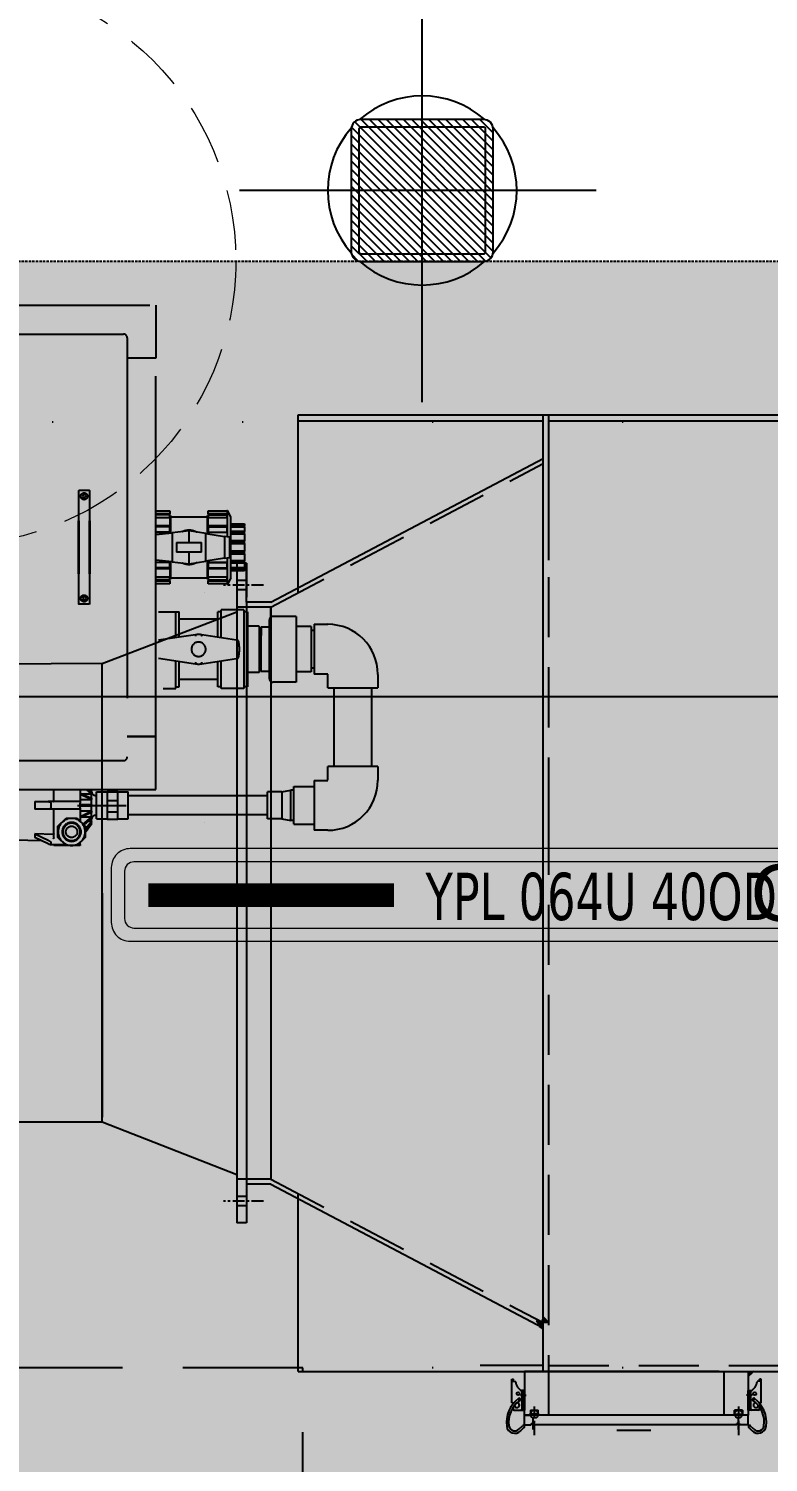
# Model space of a CAD drawing. Header units: centimetres. Extents: x 405564 to 502064, y 46284 to 60634.
# Drawn here: x 485740.8 to 485819, y 56022.6 to 56174.2 of the extents above; entities that cross this region are included whole.
import ezdxf
from ezdxf.enums import TextEntityAlignment as Align

# ---------------------------------------------------------------- set-up
doc = ezdxf.new("R2010")
doc.units = ezdxf.units.CM
for name, pattern in [('( Hidden )', [0.375, 0.25, -0.125]), ('ACAD_ISO07W100', [3, 0, -3]), ('CENTERX3', [23, 15, -3, 2, -3]), ('DASHED', [19.05, 12.7, -6.35]), ('DOT', [0.25, 0, -0.25]), ('HIDDEN', [9.525, 6.35, -3.175]), ('HIDDENX2', [19.05, 12.7, -6.35]), ('MITTE', [2, 1.25, -0.25, 0.25, -0.25]), ('VERDECKT', [9.525, 6.35, -3.175])]:
    doc.linetypes.add(name, pattern=pattern)
doc.layers.get('0').update_dxf_attribs({"color": 8, "lineweight": 9})
for name, color, linetype, lineweight in [('0-KRCN-AYDINLATMA-130426', 8, 'Continuous', 9), ('0-KRCN-MİMARİ-220526', 8, 'Continuous', 9), ('Visible (ISO)', 8, 'Continuous', 18)]:
    doc.layers.add(name, color=color, linetype=linetype, lineweight=lineweight)
for name, color, linetype in [('AS_DOS_SAFT', 8, 'Continuous'), ('AS_DOS_TERAS_UST', 8, 'ACAD_ISO07W100'), ('AS_NOT_MIMARI', 8, 'Continuous'), ('MITTELLINIE', 8, 'MITTE'), ('RAHMEN035', 8, 'Continuous'), ('UNSICHTBAR', 8, 'VERDECKT')]:
    doc.layers.add(name, color=color, linetype=linetype)
doc.styles.add('2', font='arial.ttf', dxfattribs={"width": 0.9, "height": 200})
doc.styles.add('SI', font='ISOCP.shx')
doc.styles.add('TAHOMA', font='tahoma.ttf')
pattern_1 = [(225, (585.420196, -3896.59508), (-0.02309193428, 0.02309193428), [])]

# ---------------------------------------------------------------- blocks, each defined once
blk = doc.blocks.new('YPL 064U 40OD00 8K89 149 MG 66')
at = {"layer": '0-KRCN-AYDINLATMA-130426'}
for points in [[(75.25, -2.9), (75.25, 2.9, 0.414214), (73.25, 4.9), (-73.25, 4.9, 0.414214), (-75.25, 2.9), (-75.25, -2.9, 0.414214), (-73.25, -4.9), (73.25, -4.9, 0.414214)], [(73.85, -2.5), (73.85, 2.5, 0.414214), (72.85, 3.5), (-72.85, 3.5, 0.414214), (-73.85, 2.5), (-73.85, -2.5, 0.414214), (-72.85, -3.5), (72.85, -3.5, 0.414214)]]:
    blk.add_lwpolyline(points, format="xyb", close=True, dxfattribs=at)
at = {"layer": '0-KRCN-AYDINLATMA-130426', "const_width": 2.51, "elevation": 1.25}
for points in [[(-71.34, -0.01), (-45.35, -0.01)], [(45.35, -0.01), (71.35, -0.01)]]:
    blk.add_lwpolyline(points, dxfattribs=at)
at = {"layer": '0-KRCN-AYDINLATMA-130426', "ltscale": 60, "style": 'TAHOMA', "width": 0.8}
blk.add_text('YPL 064U 40OD00 8K89 149 MG 66', height=5, dxfattribs=at).set_placement((0, -0.15), align=Align.MIDDLE_CENTER)
blk = doc.blocks.new('KD')
at = {"layer": '0-KRCN-AYDINLATMA-130426'}
for p, q in [((0, 5), (-4.33, -2.5)), ((4.33, -2.5), (0, 5)), ((4.33, -2.5), (-4.33, -2.5))]:
    blk.add_line(p, q, dxfattribs=at)
at = {"layer": '0-KRCN-AYDINLATMA-130426', "linetype": 'HIDDEN'}
blk.add_circle((0, 0), 30, dxfattribs=at)
at = {"layer": '0-KRCN-AYDINLATMA-130426'}
blk.add_circle((0, 0), 5, dxfattribs=at)
at = {"layer": '0-KRCN-AYDINLATMA-130426', "style": '2'}
blk.add_text('D', height=3.36, dxfattribs=at).set_placement((0, 0), align=Align.MIDDLE_CENTER)
blk = doc.blocks.new('G$C546873DE')
at = {"layer": '0-KRCN-AYDINLATMA-130426'}
for name, p in [('KD', (15168.6, 9015.6)), ('YPL 064U 40OD00 8K89 149 MG 66', (15260.68, 8948.55))]:
    blk.add_blockref(name, p, dxfattribs=at)
blk = doc.blocks.new('A$Cdfb98813')
at = {"linetype": '( Hidden )'}
h = blk.add_hatch(dxfattribs=at)
h.set_pattern_fill('ANSI31', color=256, scale=0.2)
h.set_pattern_definition([(135, (0, 0), (-0.4490128, -0.4490128), [])])
h.paths.add_polyline_path([(1940.14, -682), (1940.14, -669, 0.414214), (1939.14, -668), (1926.14, -668, 0.414214), (1925.14, -669), (1925.14, -682, 0.414214), (1926.14, -683), (1939.14, -683, 0.414214)])
h = blk.add_hatch()
h.set_pattern_fill('ANGLE', color=256)
h.set_pattern_definition([(0, (-482318.783, -59032.118), (0, 6.985), [5.08, -1.905]), (90, (-482318.783, -59032.118), (-6.985, 4e-16), [5.08, -1.905])])
h.paths.add_polyline_path([(2235.14, -683), (325.14, -683), (325.14, -933.01), (2235.14, -933.01)])
h.paths.add_polyline_path([(800, -700), (900, -700), (900, -800), (800, -800)], flags=16)
h.paths.add_polyline_path([(1700, -700), (1800, -700), (1800, -800), (1700, -800)], flags=16)
at = {"layer": 'RAHMEN035'}
h = blk.add_hatch(dxfattribs=at)
h.set_pattern_fill('ANSI31', color=256, scale=0.010286, angle=270, style=0)
h.set_pattern_definition(pattern_1)
h.paths.add_polyline_path([(1945.22, -795.75), (1944.74, -794.99), (1945.22, -795.22)])
h = blk.add_hatch(color=256, dxfattribs=at)
h.paths.add_polyline_path([(1945.43, -795.23), (1945.01, -795.63), (1945.26, -795.72)])
h.paths.add_polyline_path([(1945.43, -795.23), (1945.26, -795.72), (1945.01, -795.63), (1945.43, -795.91)])
h = blk.add_hatch(dxfattribs=at)
h.set_pattern_fill('ANSI31', color=256, scale=0.010286, angle=270, style=0)
h.set_pattern_definition(pattern_1)
h.paths.add_polyline_path([(1945.22, -795.23), (1945.5, -794.67), (1945.5, -794.67), (1946.03, -795.23)])
h = blk.add_hatch(dxfattribs=at)
h.set_pattern_fill('ANSI31', color=256, scale=0.010286, angle=90, style=0)
h.set_pattern_definition([(45, (421.3230501, -4000.7982214), (0.0009091312707, -0.0009091312707), [])])
h.paths.add_polyline_path([(1967.15, -800.37), (1967.67, -800.37), (1967.15, -800.88)])
at = {"linetype": 'CENTERX3', "ltscale": 10}
for p, q in [((1932.64, -697.89), (1932.64, 242.14)), ((1951.04, -675.5), (1913.3, -675.5))]:
    blk.add_line(p, q, dxfattribs=at)
at = {"linetype": 'HIDDENX2', "ltscale": 3}
for p, q in [((1865.71, -687.64), (1904.47, -687.64)), ((1904.47, -687.64), (1904.47, -693.24)), ((1874.63, -690.68), (1901.03, -690.68)), ((1901.43, -691.08), (1901.43, -735.4)), ((1904.47, -693.24), (1901.43, -693.24)), ((1904.47, -693.24), (1901.43, -693.24)), ((1904.47, -733.24), (1904.47, -693.24)), ((1896.27, -707.28), (1896.31, -707.24)), ((1896.27, -707.28), (1896.27, -710.44)), ((1896.31, -710.44), (1896.31, -707.24)), ((1897.43, -707.24), (1896.31, -707.24)), ((1896.76, -707.69), (1896.69, -707.86)), ((1896.69, -707.86), (1896.8, -708.01)), ((1896.94, -707.66), (1896.76, -707.69)), ((1896.8, -708.01), (1896.99, -707.98)), ((1897.06, -707.81), (1896.94, -707.66)), ((1896.99, -707.98), (1897.06, -707.81)), ((1897.47, -707.28), (1897.43, -707.24)), ((1897.43, -707.24), (1897.43, -710.44)), ((1897.47, -710.44), (1897.47, -707.28)), ((1904.47, -709.37), (1905.93, -709.37)), ((1905.93, -709.37), (1905.93, -709.7)), ((1910.01, -709.7), (1910.01, -709.37)), ((1910.01, -709.37), (1911.97, -709.37)), ((1911.97, -709.36), (1911.97, -709.37)), ((1911.97, -709.36), (1912.04, -709.36)), ((1912.04, -712.13), (1912.04, -709.36)), ((1912.41, -710), (1912.04, -709.36)), ((1896.27, -716.04), (1896.27, -710.44)), ((1896.31, -710.44), (1896.31, -716.04)), ((1897.43, -716.04), (1897.43, -710.44)), ((1897.47, -710.44), (1897.47, -716.04)), ((1905.93, -709.7), (1904.47, -709.7)), ((1905.93, -709.79), (1904.47, -709.79)), ((1904.47, -710.08), (1905.93, -710.08)), ((1905.93, -710.98), (1904.47, -710.98)), ((1905.93, -709.79), (1905.93, -709.7)), ((1905.93, -710.08), (1905.93, -709.79)), ((1905.93, -709.86), (1906.01, -709.86)), ((1905.93, -710.08), (1905.93, -710.98)), ((1905.93, -711.06), (1905.93, -710.98)), ((1906.01, -709.86), (1906.01, -711.71)), ((1906.01, -710.01), (1909.93, -710.01)), ((1909.93, -711.79), (1909.93, -709.86)), ((1910.01, -709.86), (1909.93, -709.86)), ((1911.97, -709.7), (1910.01, -709.7)), ((1910.01, -709.7), (1910.01, -709.79)), ((1910.01, -709.79), (1911.97, -709.79)), ((1910.01, -709.79), (1910.01, -710.08)), ((1910.01, -710.98), (1910.01, -710.08)), ((1910.01, -710.08), (1911.97, -710.08)), ((1911.97, -710.98), (1910.01, -710.98)), ((1910.01, -710.98), (1910.01, -711.06)), ((1911.97, -709.7), (1911.97, -710.08)), ((1911.97, -710.98), (1911.97, -711.63)), ((1912.41, -716.48), (1912.41, -710)), ((1912.46, -710.76), (1912.41, -710.76)), ((1912.46, -710.76), (1912.46, -710.76)), ((1912.46, -710.76), (1913.85, -710.76)), ((1913.85, -710.94), (1912.46, -710.94)), ((1912.46, -711.06), (1912.46, -710.94)), ((1913.85, -710.98), (1912.46, -710.98)), ((1913.85, -710.76), (1913.85, -710.94)), ((1913.85, -710.98), (1913.85, -710.94)), ((1913.85, -711.06), (1913.85, -710.98)), ((1905.93, -711.06), (1904.47, -711.06)), ((1905.93, -711.62), (1904.47, -711.62)), ((1904.47, -711.63), (1905.93, -711.63)), ((1904.47, -711.88), (1906.18, -711.69)), ((1905.93, -711.62), (1905.93, -711.06)), ((1905.93, -711.63), (1905.93, -711.62)), ((1905.93, -711.63), (1905.93, -711.72)), ((1907.97, -711.48), (1906.18, -711.69)), ((1906.18, -711.69), (1906.18, -714.78)), ((1907.97, -712.71), (1907.97, -711.48)), ((1909.76, -711.77), (1907.97, -711.48)), ((1909.76, -714.7), (1909.76, -711.77)), ((1909.76, -711.77), (1911.74, -712.08)), ((1910.01, -711.06), (1910.01, -711.62)), ((1910.01, -711.06), (1911.97, -711.06)), ((1910.01, -711.62), (1910.01, -711.63)), ((1910.01, -711.62), (1911.97, -711.62)), ((1910.01, -711.81), (1910.01, -711.63)), ((1910.01, -711.63), (1911.97, -711.63)), ((1912.29, -712.17), (1911.74, -712.08)), ((1911.74, -712.08), (1911.74, -714.39)), ((1912.29, -714.3), (1912.29, -712.17)), ((1912.46, -711.06), (1913.85, -711.06)), ((1913.85, -711.58), (1912.46, -711.58)), ((1912.46, -711.8), (1912.46, -711.58)), ((1913.85, -711.62), (1912.46, -711.62)), ((1912.46, -711.8), (1913.85, -711.8)), ((1913.85, -711.8), (1912.46, -711.8)), ((1913.85, -712.55), (1912.46, -712.55)), ((1912.46, -712.82), (1912.46, -712.55)), ((1913.85, -711.06), (1913.85, -711.58)), ((1913.85, -711.62), (1913.85, -711.58)), ((1913.85, -711.8), (1913.85, -711.62)), ((1913.85, -711.8), (1913.85, -712.55)), ((1913.85, -711.8), (1913.85, -711.8)), ((1913.85, -712.58), (1913.85, -712.55)), ((1906.65, -712.71), (1906.65, -713.76)), ((1906.65, -712.71), (1909.3, -712.71)), ((1909.3, -713.76), (1906.65, -713.76)), ((1907.97, -714.99), (1907.97, -713.76)), ((1909.3, -713.76), (1909.3, -712.71)), ((1913.85, -712.58), (1912.46, -712.58)), ((1913.85, -712.8), (1912.46, -712.8)), ((1912.46, -712.82), (1913.85, -712.82)), ((1913.85, -713.65), (1912.46, -713.65)), ((1912.46, -713.92), (1912.46, -713.65)), ((1913.85, -713.67), (1912.46, -713.67)), ((1913.85, -713.89), (1912.46, -713.89)), ((1912.46, -713.92), (1913.85, -713.92)), ((1913.85, -712.8), (1913.85, -712.58)), ((1913.85, -712.82), (1913.85, -712.8)), ((1913.85, -712.82), (1913.85, -713.65)), ((1913.85, -713.67), (1913.85, -713.65)), ((1913.85, -713.89), (1913.85, -713.67)), ((1913.85, -713.92), (1913.85, -713.89)), ((1913.85, -713.92), (1913.85, -714.67)), ((1906.18, -714.78), (1904.47, -714.59)), ((1905.93, -714.84), (1904.47, -714.84)), ((1905.93, -714.85), (1904.47, -714.85)), ((1905.93, -715.41), (1904.47, -715.41)), ((1904.47, -715.49), (1905.93, -715.49)), ((1905.93, -714.75), (1905.93, -714.84)), ((1905.93, -714.85), (1905.93, -714.84)), ((1905.93, -715.41), (1905.93, -714.85)), ((1905.93, -715.49), (1905.93, -715.41)), ((1905.93, -715.49), (1905.93, -716.39)), ((1906.01, -714.76), (1906.01, -716.61)), ((1906.18, -714.78), (1907.97, -714.99)), ((1907.97, -714.99), (1909.76, -714.7)), ((1911.74, -714.39), (1909.76, -714.7)), ((1909.93, -716.61), (1909.93, -714.68)), ((1910.01, -714.84), (1910.01, -714.66)), ((1911.97, -714.84), (1910.01, -714.84)), ((1910.01, -714.84), (1910.01, -714.85)), ((1910.01, -714.85), (1910.01, -715.41)), ((1910.01, -714.85), (1911.97, -714.85)), ((1910.01, -715.41), (1910.01, -715.49)), ((1910.01, -715.41), (1911.97, -715.41)), ((1910.01, -716.39), (1910.01, -715.49)), ((1910.01, -715.49), (1911.97, -715.49)), ((1911.74, -714.39), (1912.29, -714.3)), ((1911.97, -714.84), (1911.97, -715.49)), ((1912.04, -717.12), (1912.04, -714.34)), ((1913.85, -714.67), (1912.46, -714.67)), ((1912.46, -714.89), (1912.46, -714.67)), ((1913.85, -714.67), (1912.46, -714.67)), ((1913.85, -714.85), (1912.46, -714.85)), ((1912.46, -714.89), (1913.85, -714.89)), ((1913.85, -715.41), (1912.46, -715.41)), ((1912.46, -715.53), (1912.46, -715.41)), ((1913.85, -715.49), (1912.46, -715.49)), ((1912.46, -715.53), (1913.85, -715.53)), ((1913.85, -714.85), (1913.85, -714.67)), ((1913.85, -714.67), (1913.85, -714.67)), ((1913.85, -714.89), (1913.85, -714.85)), ((1913.85, -714.89), (1913.85, -715.41)), ((1913.85, -715.49), (1913.85, -715.41)), ((1913.85, -715.53), (1913.85, -715.49)), ((1913.85, -715.53), (1913.85, -715.71)), ((1896.27, -716.04), (1896.27, -719.2)), ((1896.31, -719.24), (1896.31, -716.04)), ((1897.43, -716.04), (1897.43, -719.24)), ((1897.47, -719.2), (1897.47, -716.04)), ((1905.93, -716.39), (1904.47, -716.39)), ((1905.93, -716.68), (1904.47, -716.68)), ((1904.47, -716.77), (1905.93, -716.77)), ((1905.93, -717.1), (1904.47, -717.1)), ((1905.93, -716.68), (1905.93, -716.39)), ((1905.93, -716.61), (1906.01, -716.61)), ((1905.93, -716.77), (1905.93, -716.68)), ((1905.93, -716.77), (1905.93, -717.1)), ((1906.01, -716.46), (1909.93, -716.46)), ((1910.01, -716.61), (1909.93, -716.61)), ((1911.97, -716.39), (1910.01, -716.39)), ((1910.01, -716.39), (1910.01, -716.68)), ((1910.01, -716.68), (1910.01, -716.77)), ((1910.01, -716.68), (1911.97, -716.68)), ((1910.01, -717.1), (1910.01, -716.77)), ((1910.01, -716.77), (1911.97, -716.77)), ((1911.97, -717.1), (1910.01, -717.1)), ((1911.97, -716.39), (1911.97, -716.77)), ((1911.97, -717.1), (1911.97, -717.12)), ((1911.97, -717.12), (1912.04, -717.12)), ((1912.41, -716.48), (1912.04, -717.12)), ((1912.46, -715.72), (1912.41, -715.72)), ((1913.85, -715.71), (1912.46, -715.71)), ((1912.46, -715.72), (1912.46, -715.71)), ((1896.76, -718.49), (1896.69, -718.66)), ((1896.94, -718.46), (1896.76, -718.49)), ((1897.06, -718.61), (1896.94, -718.46)), ((1896.99, -718.78), (1897.06, -718.61)), ((1896.27, -719.2), (1896.31, -719.24)), ((1897.43, -719.24), (1896.31, -719.24)), ((1896.69, -718.66), (1896.8, -718.81)), ((1896.8, -718.81), (1896.99, -718.78)), ((1897.47, -719.2), (1897.43, -719.24)), ((1904.75, -720.06), (1906.58, -720.06)), ((1906.58, -720.06), (1906.94, -720.06)), ((1906.58, -722.8), (1906.58, -720.06)), ((1906.94, -722.75), (1906.94, -720.06)), ((1911.02, -722.75), (1911.02, -720.06)), ((1911.38, -720.06), (1911.02, -720.06)), ((1911.38, -722.8), (1911.38, -719.86)), ((1913.78, -719.86), (1911.38, -719.86)), ((1913.78, -719.86), (1913.78, -728.18)), ((1914.14, -720.06), (1913.78, -720.06)), ((1914.14, -720.06), (1914.14, -727.98)), ((1911.02, -720.82), (1906.94, -720.82)), ((1915.38, -721.56), (1914.14, -721.56)), ((1915.38, -721.56), (1915.38, -726.48)), ((1916.47, -722.09), (1916.47, -720.9)), ((1919.3, -720.54), (1916.83, -720.54)), ((1919.3, -720.54), (1919.3, -721.87)), ((1920.9, -721.62), (1919.3, -721.62)), ((1920.9, -721.62), (1920.9, -722.54)), ((1921.22, -721.38), (1921.22, -726.66)), ((1921.22, -721.38), (1922.66, -721.38)), ((1908.64, -722.49), (1904.75, -723.07)), ((1912.98, -723.04), (1909.32, -722.49)), ((1915.62, -722.02), (1915.38, -722.02)), ((1915.62, -721.68), (1915.62, -722.57)), ((1916.47, -721.68), (1915.62, -721.68)), ((1915.62, -726.36), (1915.62, -722.57)), ((1916.47, -727.14), (1916.47, -722.09)), ((1919.3, -721.87), (1919.3, -727.5)), ((1921.22, -722.02), (1920.9, -722.02)), ((1920.9, -722.54), (1920.9, -726.42)), ((1904.75, -724.97), (1908.64, -725.55)), ((1906.58, -728.18), (1906.58, -725.24)), ((1906.94, -727.98), (1906.94, -725.3)), ((1909.32, -725.55), (1912.98, -725.01)), ((1911.02, -727.98), (1911.02, -725.3)), ((1911.38, -728.18), (1911.38, -725.24)), ((1915.62, -726.02), (1915.38, -726.02)), ((1921.22, -726.02), (1920.9, -726.02)), ((1911.02, -727.22), (1906.94, -727.22)), ((1915.38, -726.48), (1914.14, -726.48)), ((1916.47, -726.36), (1915.62, -726.36)), ((1919.3, -727.5), (1916.83, -727.5)), ((1920.9, -726.42), (1919.3, -726.42)), ((1922.66, -726.66), (1921.22, -726.66)), ((1922.67, -728.11), (1922.67, -726.67)), ((1927.95, -726.67), (1927.95, -728.11)), ((1905.22, -728.18), (1906.58, -728.18)), ((1906.58, -727.98), (1906.94, -727.98)), ((1911.38, -727.98), (1911.02, -727.98)), ((1913.78, -728.18), (1911.38, -728.18)), ((1914.14, -727.98), (1913.78, -727.98)), ((1922.67, -728.11), (1927.95, -728.11)), ((1923.31, -736.43), (1923.31, -728.11)), ((1927.31, -736.43), (1927.31, -728.11)), ((1904.47, -733.24), (1901.43, -733.24)), ((1901.43, -733.24), (1904.47, -733.24)), ((1904.47, -738.84), (1904.47, -733.24)), ((1901.03, -735.8), (1874.63, -735.8)), ((1922.67, -737.87), (1922.67, -736.43)), ((1927.95, -736.43), (1922.67, -736.43)), ((1927.95, -736.43), (1927.95, -737.87)), ((1921.22, -737.88), (1921.22, -743.16)), ((1921.22, -737.88), (1922.66, -737.88)), ((1813.27, -738.84), (1904.47, -738.84)), ((1893.67, -740.05), (1893.67, -738.84)), ((1896.47, -738.84), (1896.47, -740.06)), ((1896.47, -739.22), (1897.67, -739.77)), ((1897.67, -739.92), (1896.47, -739.38)), ((1896.65, -739.31), (1897.67, -739.31)), ((1897.67, -739.31), (1897.12, -738.84)), ((1897.26, -738.84), (1897.67, -739.18)), ((1897.27, -738.84), (1897.67, -738.84)), ((1897.67, -739.18), (1897.67, -738.84)), ((1897.67, -738.84), (1897.67, -738.84)), ((1897.67, -738.84), (1897.67, -738.84)), ((1897.67, -739.18), (1897.67, -739.25)), ((1897.67, -739.25), (1897.67, -739.31)), ((1897.67, -739.77), (1897.67, -739.31)), ((1897.67, -739.77), (1897.67, -739.85)), ((1897.67, -739.85), (1897.67, -739.92)), ((1898.19, -739.47), (1898.07, -739.47)), ((1898.19, -739.12), (1898.19, -739.11)), ((1898.19, -739.11), (1899.31, -739.11)), ((1898.19, -741.95), (1898.19, -739.12)), ((1899.31, -739.05), (1899.31, -739.14)), ((1900.43, -739.05), (1899.31, -739.05)), ((1899.31, -739.14), (1899.31, -740.05)), ((1900.43, -739.14), (1899.31, -739.14)), ((1900.43, -739.14), (1900.43, -739.05)), ((1900.43, -739.1), (1901.55, -739.1)), ((1900.43, -740.05), (1900.43, -739.14)), ((1901.55, -739.1), (1901.55, -739.11)), ((1901.55, -741.96), (1901.55, -739.11)), ((1916.26, -739.52), (1901.55, -739.53)), ((1917.78, -739.1), (1916.26, -739.1)), ((1916.26, -741.94), (1916.26, -739.1)), ((1917.78, -739.1), (1918.74, -738.92)), ((1917.78, -739.1), (1917.78, -741.94)), ((1919.06, -738.92), (1918.74, -738.92)), ((1918.74, -742.12), (1918.74, -738.92)), ((1919.06, -742.52), (1919.06, -738.52)), ((1919.06, -738.52), (1921.22, -738.52)), ((1891.67, -740.13), (1891.67, -740.53)), ((1891.67, -740.13), (1893.07, -740.13)), ((1891.67, -740.53), (1891.67, -740.93)), ((1893.07, -740.93), (1891.67, -740.93)), ((1896.47, -740.13), (1893.07, -740.13)), ((1896.47, -740.93), (1893.07, -740.93)), ((1893.35, -740.29), (1893.35, -740.77)), ((1893.67, -743.94), (1893.67, -741.01)), ((1896.19, -740.53), (1901.31, -740.53)), ((1896.47, -739.92), (1897.67, -739.92)), ((1896.47, -740.06), (1896.47, -740.13)), ((1896.47, -740.13), (1896.47, -740.29)), ((1896.47, -740.77), (1896.47, -740.29)), ((1896.47, -740.45), (1897.67, -740.45)), ((1897.67, -740.61), (1896.47, -740.61)), ((1896.47, -740.77), (1896.47, -740.93)), ((1896.47, -740.93), (1896.47, -741)), ((1896.47, -741), (1896.47, -742.21)), ((1896.47, -741.69), (1897.67, -741.14)), ((1897.67, -741.14), (1896.47, -741.14)), ((1897.67, -741.29), (1896.47, -741.84)), ((1897.67, -740.45), (1897.67, -739.92)), ((1897.67, -740.45), (1897.67, -740.53)), ((1897.67, -740.53), (1897.67, -740.61)), ((1897.67, -741.14), (1897.67, -740.61)), ((1897.67, -741.14), (1897.67, -741.22)), ((1897.67, -741.22), (1897.67, -741.29)), ((1897.67, -741.76), (1897.67, -741.29)), ((1899.31, -740.05), (1899.31, -741.24)), ((1900.43, -740.05), (1899.31, -740.05)), ((1899.31, -741.24), (1899.31, -742.02)), ((1900.43, -741.24), (1899.31, -741.24)), ((1900.43, -741.24), (1900.43, -740.05)), ((1900.43, -742.02), (1900.43, -741.24)), ((1894.11, -742.73), (1894.96, -741.89)), ((1894.11, -743.93), (1894.11, -742.73)), ((1894.96, -741.89), (1896.15, -741.89)), ((1896.15, -741.89), (1896.99, -742.73)), ((1897.67, -741.76), (1896.65, -741.76)), ((1896.78, -742.52), (1897.67, -741.76)), ((1897.67, -741.88), (1896.84, -742.59)), ((1896.99, -743.01), (1897.67, -742.22)), ((1897.67, -742.3), (1896.99, -743.09)), ((1896.99, -743.38), (1897.67, -742.49)), ((1897.67, -742.51), (1896.99, -743.41)), ((1896.99, -742.73), (1896.99, -743.93)), ((1897.67, -742.22), (1897.27, -742.22)), ((1897.67, -742.49), (1897.51, -742.49)), ((1897.67, -742.53), (1897.66, -742.53)), ((1897.67, -741.76), (1897.67, -741.82)), ((1897.67, -741.82), (1897.67, -741.88)), ((1897.67, -742.22), (1897.67, -741.88)), ((1897.67, -742.22), (1897.67, -742.26)), ((1897.67, -742.26), (1897.67, -742.3)), ((1897.67, -742.49), (1897.67, -742.3)), ((1897.67, -742.49), (1897.67, -742.5)), ((1897.67, -742.5), (1897.67, -742.51)), ((1897.67, -742.53), (1897.67, -742.51)), ((1898.19, -741.59), (1898.07, -741.59)), ((1898.19, -741.95), (1899.31, -741.95)), ((1900.43, -742.02), (1899.31, -742.02)), ((1900.43, -741.96), (1901.55, -741.96)), ((1916.26, -741.52), (1901.55, -741.53)), ((1917.78, -741.94), (1916.26, -741.94)), ((1917.78, -741.94), (1918.74, -742.12)), ((1919.06, -742.12), (1918.74, -742.12)), ((1919.06, -742.52), (1921.22, -742.52)), ((1888.07, -744.13), (1892.32, -744.25)), ((1891.67, -743.54), (1893.07, -744.21)), ((1893.59, -743.59), (1891.67, -743.54)), ((1891.67, -743.54), (1891.67, -743.74)), ((1891.67, -743.74), (1891.67, -743.94)), ((1893.07, -744.61), (1891.67, -743.94)), ((1894.96, -744.77), (1894.11, -743.93)), ((1896.99, -743.93), (1896.15, -744.77)), ((1922.66, -743.16), (1921.22, -743.16)), ((1894.88, -744.69), (1893.31, -744.69)), ((1893.35, -744.43), (1893.35, -744.67)), ((1893.67, -744.77), (1893.67, -744.69)), ((1894.96, -744.77), (1893.67, -744.77)), ((1896.15, -744.77), (1894.96, -744.77)), ((1896.47, -744.77), (1896.15, -744.77)), ((1896.47, -744.69), (1896.23, -744.69)), ((1896.47, -744.67), (1896.47, -744.45)), ((1896.47, -744.67), (1896.47, -744.69)), ((1896.47, -744.69), (1896.47, -744.77))]:
    blk.add_line(p, q, dxfattribs=at)
for p, q in [((1919.51, -699.23), (2089.01, -699.23)), ((1945.43, -737.38), (1945.43, -699.23)), ((1946.04, -699.85), (2088.4, -699.85)), ((1946.04, -714.61), (1946.04, -699.85)), ((1898.77, -725.53), (1913.03, -720.07)), ((1913.03, -720.07), (1913.03, -779.55)), ((1898.77, -773.5), (1898.77, -726.12)), ((238.98, -729.01), (2268.93, -729.01)), ((1945.43, -800.38), (1945.43, -737.38)), ((1898.77, -749.81), (1898.77, -773.5)), ((1898.77, -773.99), (1913.03, -779.55)), ((1946.04, -795.23), (1945.22, -795.23)), ((1919.51, -800.38), (1938.76, -800.38)), ((1938.76, -800.38), (2089.01, -800.38)), ((1945.43, -799.76), (1938.77, -799.76)), ((1964.04, -800.38), (1943.47, -800.38)), ((1967.1, -805.01), (1943.44, -805.01)), ((1943.47, -805.01), (1944.1, -805.01)), ((1944.09, -804.49), (1944.91, -804.49)), ((1965.69, -805.01), (1944.91, -805.01)), ((1964.87, -805.01), (1945.22, -805.01)), ((1946.87, -805.01), (1946.04, -805.01)), ((1946.87, -805.01), (1946.04, -805.01)), ((1966.51, -804.49), (1965.69, -804.49)), ((1967.13, -805.01), (1966.5, -805.01)), ((1943.44, -806.03), (1944.17, -806.03)), ((1943.44, -806.03), (1944.17, -806.03)), ((1944.17, -805.88), (1944.48, -805.88)), ((1965.91, -806.03), (1944.48, -806.03)), ((1966.22, -805.88), (1965.91, -805.88)), ((1967.1, -806.03), (1966.22, -806.03)), ((1967.1, -806.03), (1966.22, -806.03)), ((1956.84, -806.65), (1953.24, -806.65))]:
    blk.add_line(p, q)
for points in [[(1940.14, -682), (1940.14, -669, 0.414214), (1939.14, -668), (1926.14, -668, 0.414214), (1925.14, -669), (1925.14, -682, 0.414214), (1926.14, -683), (1939.14, -683, 0.414214)], [(1939.34, -682), (1939.34, -669, 0.414214), (1939.14, -668.8), (1926.14, -668.8, 0.414214), (1925.94, -669), (1925.94, -682, 0.414214), (1926.14, -682.2), (1939.14, -682.2, 0.414214)]]:
    blk.add_lwpolyline(points, format="xyb", close=True)
at = {"linetype": '( Hidden )'}
blk.add_lwpolyline([(2235.14, -683), (325.14, -683), (325.14, -933.01), (2235.14, -933.01)], close=True, dxfattribs=at)
blk.add_lwpolyline([(2235.14, -683), (325.14, -683), (325.14, -933.01), (2235.14, -933.01)], close=True, dxfattribs=at)
at = {"linetype": 'HIDDENX2', "ltscale": 3}
for points in [[(1908.64, -722.49), (1908.64, -722.5), (1908.64, -722.5), (1908.64, -722.5), (1908.64, -722.5), (1908.64, -722.5), (1908.65, -722.51), (1908.65, -722.51), (1908.65, -722.52), (1908.65, -722.52), (1908.65, -722.53), (1908.65, -722.53), (1908.65, -722.54), (1908.65, -722.55), (1908.65, -722.56), (1908.66, -722.56), (1908.66, -722.57), (1908.66, -722.58), (1908.66, -722.59), (1908.66, -722.6), (1908.67, -722.61), (1908.67, -722.62), (1908.67, -722.63), (1908.67, -722.64), (1908.67, -722.65)], [(1909.32, -722.49), (1909.32, -722.5), (1909.32, -722.5), (1909.32, -722.5), (1909.32, -722.5), (1909.32, -722.5), (1909.32, -722.51), (1909.32, -722.51), (1909.32, -722.52), (1909.32, -722.52), (1909.32, -722.53), (1909.32, -722.53), (1909.31, -722.54), (1909.31, -722.55), (1909.31, -722.56), (1909.31, -722.56), (1909.31, -722.57), (1909.31, -722.58), (1909.3, -722.59), (1909.3, -722.6), (1909.3, -722.61), (1909.3, -722.62), (1909.3, -722.63), (1909.29, -722.64), (1909.29, -722.65)], [(1913.09, -723.05), (1913.08, -723.05), (1913.08, -723.05), (1913.07, -723.05), (1913.07, -723.05), (1913.07, -723.05), (1913.06, -723.05), (1913.06, -723.05), (1913.05, -723.05), (1913.05, -723.05), (1913.04, -723.05), (1913.04, -723.05), (1913.04, -723.05), (1913.03, -723.05), (1913.03, -723.04), (1913.02, -723.04), (1913.02, -723.04), (1913.01, -723.04), (1913.01, -723.04), (1913, -723.04), (1913, -723.04), (1913, -723.04), (1912.99, -723.04), (1912.99, -723.04), (1912.98, -723.04)], [(1913.22, -723.18), (1913.22, -723.17), (1913.22, -723.16), (1913.21, -723.16), (1913.21, -723.15), (1913.21, -723.14), (1913.2, -723.13), (1913.2, -723.13), (1913.19, -723.12), (1913.19, -723.11), (1913.19, -723.11), (1913.18, -723.1), (1913.17, -723.1), (1913.17, -723.09), (1913.16, -723.09), (1913.16, -723.08), (1913.15, -723.08), (1913.14, -723.07), (1913.13, -723.07), (1913.13, -723.06), (1913.12, -723.06), (1913.11, -723.06), (1913.1, -723.06), (1913.1, -723.05), (1913.09, -723.05)], [(1908.67, -725.39), (1908.67, -725.4), (1908.67, -725.41), (1908.67, -725.42), (1908.67, -725.43), (1908.66, -725.44), (1908.66, -725.45), (1908.66, -725.46), (1908.66, -725.47), (1908.66, -725.48), (1908.65, -725.49), (1908.65, -725.49), (1908.65, -725.5), (1908.65, -725.51), (1908.65, -725.52), (1908.65, -725.52), (1908.65, -725.53), (1908.65, -725.53), (1908.65, -725.54), (1908.64, -725.54), (1908.64, -725.54), (1908.64, -725.55), (1908.64, -725.55), (1908.64, -725.55), (1908.64, -725.55)], [(1909.29, -725.39), (1909.29, -725.4), (1909.3, -725.41), (1909.3, -725.42), (1909.3, -725.43), (1909.3, -725.44), (1909.3, -725.45), (1909.31, -725.46), (1909.31, -725.47), (1909.31, -725.48), (1909.31, -725.49), (1909.31, -725.49), (1909.31, -725.5), (1909.32, -725.51), (1909.32, -725.52), (1909.32, -725.52), (1909.32, -725.53), (1909.32, -725.53), (1909.32, -725.54), (1909.32, -725.54), (1909.32, -725.54), (1909.32, -725.55), (1909.32, -725.55), (1909.32, -725.55), (1909.32, -725.55)], [(1912.98, -725.01), (1912.99, -725), (1912.99, -725), (1913, -725), (1913, -725), (1913, -725), (1913.01, -725), (1913.01, -725), (1913.02, -725), (1913.02, -725), (1913.03, -725), (1913.03, -725), (1913.04, -725), (1913.04, -725), (1913.04, -725), (1913.05, -725), (1913.05, -724.99), (1913.06, -724.99), (1913.06, -724.99), (1913.07, -724.99), (1913.07, -724.99), (1913.07, -724.99), (1913.08, -724.99), (1913.08, -724.99), (1913.09, -724.99)], [(1913.09, -724.99), (1913.1, -724.99), (1913.1, -724.99), (1913.11, -724.98), (1913.12, -724.98), (1913.13, -724.98), (1913.13, -724.98), (1913.14, -724.97), (1913.15, -724.97), (1913.15, -724.96), (1913.16, -724.96), (1913.17, -724.95), (1913.17, -724.95), (1913.18, -724.94), (1913.18, -724.94), (1913.19, -724.93), (1913.19, -724.92), (1913.2, -724.92), (1913.2, -724.91), (1913.21, -724.9), (1913.21, -724.89), (1913.21, -724.89), (1913.22, -724.88), (1913.22, -724.87), (1913.22, -724.86)], [(1893.67, -740.05), (1893.67, -740.05), (1893.67, -740.05), (1893.67, -740.05), (1893.67, -740.05), (1893.67, -740.05), (1893.67, -740.05), (1893.67, -740.05), (1893.67, -740.05), (1893.67, -740.05), (1893.67, -740.05), (1893.67, -740.06), (1893.67, -740.06), (1893.67, -740.06), (1893.67, -740.06), (1893.67, -740.06), (1893.67, -740.06), (1893.67, -740.06), (1893.67, -740.06), (1893.67, -740.06), (1893.67, -740.06), (1893.67, -740.06), (1893.67, -740.06), (1893.67, -740.06), (1893.67, -740.06)], [(1893.67, -741), (1893.67, -741), (1893.67, -741), (1893.67, -741), (1893.67, -741), (1893.67, -741), (1893.67, -741), (1893.67, -741), (1893.67, -741.01), (1893.67, -741.01), (1893.67, -741.01), (1893.67, -741.01), (1893.67, -741.01), (1893.67, -741.01), (1893.67, -741.01), (1893.67, -741.01), (1893.67, -741.01), (1893.67, -741.01), (1893.67, -741.01), (1893.67, -741.01), (1893.67, -741.01), (1893.67, -741.01), (1893.67, -741.01), (1893.67, -741.01), (1893.67, -741.01)], [(1893.67, -743.94), (1893.67, -743.94), (1893.67, -743.94), (1893.67, -743.94), (1893.67, -743.94), (1893.67, -743.94), (1893.67, -743.94), (1893.67, -743.94), (1893.67, -743.94), (1893.67, -743.94), (1893.67, -743.94), (1893.67, -743.94), (1893.67, -743.94), (1893.67, -743.94), (1893.67, -743.94), (1893.67, -743.94), (1893.67, -743.94), (1893.67, -743.94), (1893.67, -743.94), (1893.67, -743.94), (1893.67, -743.94), (1893.67, -743.94), (1893.67, -743.94), (1893.67, -743.94), (1893.67, -743.94)]]:
    blk.add_lwpolyline(points, dxfattribs=at)
blk.add_lwpolyline([(1888.41, -773.99), (1898.77, -773.99), (1898.77, -725.53), (1888.01, -725.58)])
for centre, radius in [((1896.87, -707.84), 0.34), ((1896.87, -718.64), 0.34), ((1895.55, -743.33), 0.6)]:
    blk.add_circle(centre, radius, dxfattribs=at)
for start, end in [(48.5247, 131.4753), (138.5247, 221.4753), (318.5247, 41.4753), (228.5247, 311.4753)]:
    blk.add_arc((1932.64, -675.5), 10, start, end)
for centre, radius, start, end in [((1901.03, -691.08), 0.4, 0, 90), ((1916.83, -720.9), 0.36, 90, 180), ((1922.66, -726.67), 5.29, 0, 90), ((1908.98, -724.02), 1.56, 90, 102.5363), ((1908.98, -724.02), 1.56, 77.4637, 90), ((1908.98, -724.02), 4.32, 348.7745, 11.2255), ((1908.98, -724.02), 0.76, 90, 270), ((1908.98, -724.02), 0.76, 270, 90), ((1908.98, -724.02), 1.56, 257.4637, 270), ((1908.98, -724.02), 1.56, 270, 282.5363), ((1916.83, -727.14), 0.36, 180, 270), ((1922.66, -726.67), 0.008, 0, 90), ((1901.03, -735.4), 0.4, 270, 0), ((1922.66, -737.87), 5.29, 270, 0), ((1922.66, -737.87), 0.008, 270, 0), ((1898.07, -739.07), 0.4, 180, 270), ((1893.59, -740.05), 0.08, 270, 353.6206), ((1893.59, -741.01), 0.08, 6.3794, 90), ((1895.55, -743.33), 1.43, 0, 180), ((1895.55, -743.33), 1, 0, 180), ((1895.55, -743.33), 0.92, 0, 180), ((1898.07, -741.99), 0.4, 90, 180), ((1895.55, -743.33), 1.43, 180, 0), ((1895.55, -743.33), 1, 180, 0), ((1895.55, -743.33), 0.92, 180, 0)]:
    blk.add_arc(centre, radius, start, end, dxfattribs=at)
at = {"linetype": 'HIDDENX2', "ltscale": 3, "extrusion": (0, 0, -1)}
for centre, major_axis, ratio, start_param, end_param in [((1893.07, -740.29), (0.287, 0), 0.557823, 4.712389, 6.283185), ((1893.07, -740.77), (0.287, 0), 0.557823, 0, 1.570796), ((1893.07, -744.29), (0.285, -0.147), 0.22333, 4.597838, 6.168634), ((1893.59, -743.55), (0.08, -0.0026), 0.499592, 6.266709, 7.837505), ((1893.59, -744.01), (0.0773, 0.0773), 0.267949, 0.37314, 1.832596), ((1893.07, -744.53), (0.285, -0.147), 0.22333, 6.168634, 7.73943)]:
    blk.add_ellipse(centre, major_axis=major_axis, ratio=ratio, start_param=start_param, end_param=end_param, dxfattribs=at)
at = {"linetype": 'HIDDENX2', "ltscale": 3}
for points, knots in [([(1896.87, -708.2), (1896.92, -708.2), (1896.96, -708.19), (1897.04, -708.16), (1897.08, -708.13), (1897.15, -708.07), (1897.18, -708.02), (1897.22, -707.93), (1897.23, -707.88), (1897.23, -707.78), (1897.22, -707.73), (1897.17, -707.63), (1897.14, -707.58), (1897.06, -707.53), (1897.02, -707.5), (1896.96, -707.49), (1896.94, -707.48), (1896.91, -707.48), (1896.89, -707.48), (1896.86, -707.48), (1896.84, -707.48), (1896.8, -707.48), (1896.79, -707.49), (1896.72, -707.5), (1896.68, -707.53), (1896.61, -707.58), (1896.57, -707.63), (1896.52, -707.73), (1896.51, -707.78), (1896.51, -707.88), (1896.52, -707.93), (1896.56, -708.02), (1896.59, -708.07), (1896.67, -708.13), (1896.7, -708.16), (1896.78, -708.19), (1896.83, -708.2), (1896.87, -708.2)], [0, 0, 0, 0, 0.164159, 0.164159, 0.328318, 0.328318, 0.602658, 0.602658, 0.876998, 0.876998, 1.224672, 1.224672, 1.572347, 1.572347, 1.795995, 1.795995, 1.859831, 1.859831, 1.923666, 1.923666, 1.987502, 1.987502, 2.051337, 2.051337, 2.274986, 2.274986, 2.62266, 2.62266, 2.970334, 2.970334, 3.244674, 3.244674, 3.519014, 3.519014, 3.683174, 3.683174, 3.847333, 3.847333, 3.847333, 3.847333]), ([(1907.24, -711.57), (1907.26, -711.56), (1907.27, -711.55), (1907.39, -711.5), (1907.5, -711.46), (1907.74, -711.41), (1907.86, -711.39), (1907.97, -711.39)], [6.0098098, 6.0098098, 6.0098098, 6.0098098, 6.0611918, 6.0611918, 6.4998096, 6.4998096, 6.9384274, 6.9384274, 6.9384274, 6.9384274]), ([(1907.97, -711.39), (1908.09, -711.39), (1908.21, -711.41), (1908.44, -711.46), (1908.55, -711.5), (1908.71, -711.57), (1908.75, -711.59), (1908.79, -711.61)], [6.938427, 6.938427, 6.938427, 6.938427, 7.377045, 7.377045, 7.815663, 7.815663, 7.98853, 7.98853, 7.98853, 7.98853]), ([(1908.79, -714.86), (1908.75, -714.88), (1908.71, -714.9), (1908.55, -714.97), (1908.44, -715.01), (1908.21, -715.06), (1908.09, -715.08), (1907.97, -715.08), (1907.86, -715.08), (1907.74, -715.06), (1907.5, -715.01), (1907.39, -714.97), (1907.27, -714.92), (1907.26, -714.91), (1907.24, -714.9)], [-1.050102, -1.050102, -1.050102, -1.050102, -0.877236, -0.877236, -0.438618, -0.438618, 0, 0, 0, 0.438618, 0.438618, 0.877236, 0.877236, 0.928618, 0.928618, 0.928618, 0.928618]), ([(1896.87, -719), (1896.89, -719), (1896.91, -718.99), (1896.94, -718.99), (1896.96, -718.99), (1897.02, -718.97), (1897.06, -718.94), (1897.14, -718.89), (1897.17, -718.84), (1897.22, -718.74), (1897.23, -718.69), (1897.23, -718.59), (1897.22, -718.54), (1897.18, -718.45), (1897.15, -718.4), (1897.08, -718.34), (1897.04, -718.31), (1896.96, -718.28), (1896.92, -718.28), (1896.83, -718.28), (1896.78, -718.28), (1896.7, -718.31), (1896.67, -718.34), (1896.59, -718.4), (1896.56, -718.45), (1896.52, -718.54), (1896.51, -718.59), (1896.51, -718.69), (1896.52, -718.74), (1896.57, -718.84), (1896.61, -718.89), (1896.68, -718.94), (1896.72, -718.97), (1896.79, -718.99), (1896.8, -718.99), (1896.84, -718.99), (1896.86, -719), (1896.87, -719)], [0, 0, 0, 0, 0.063836, 0.063836, 0.127671, 0.127671, 0.35132, 0.35132, 0.698994, 0.698994, 1.046668, 1.046668, 1.321008, 1.321008, 1.595348, 1.595348, 1.759507, 1.759507, 1.923666, 1.923666, 2.087825, 2.087825, 2.251984, 2.251984, 2.526325, 2.526325, 2.800665, 2.800665, 3.148339, 3.148339, 3.496013, 3.496013, 3.719662, 3.719662, 3.783497, 3.783497, 3.847333, 3.847333, 3.847333, 3.847333])]:
    blk.add_open_spline(points, degree=3, knots=knots, dxfattribs=at)
at = {"layer": 'MITTELLINIE'}
for p, q in [((1915.84, -717.23), (1911.62, -717.23)), ((1915.84, -782.38), (1911.62, -782.38)), ((1942.83, -803.36), (1943.05, -803.36)), ((1942.89, -803.47), (1942.89, -803.24)), ((1943.04, -802.89), (1943.65, -802.89)), ((1967.56, -802.89), (1966.95, -802.89)), ((1967.77, -803.36), (1967.54, -803.36)), ((1967.71, -803.47), (1967.71, -803.24)), ((1944.99, -804.9), (1944, -804.9)), ((1944.5, -804.1), (1944.5, -807.13)), ((1965.61, -804.9), (1966.6, -804.9)), ((1966.1, -804.1), (1966.1, -807.13)), ((1944.33, -805.32), (1944.33, -806.53)), ((1966.07, -805.32), (1966.07, -806.53))]:
    blk.add_line(p, q, dxfattribs=at)
at = {"layer": 'RAHMEN035'}
for p, q in [((1919.51, -718.03), (1919.51, -699.23)), ((1919.51, -699.85), (1945.41, -699.85)), ((1946.04, -714.61), (1946.04, -699.23)), ((1916.63, -719.03), (1945.43, -703.83)), ((1913.03, -714.92), (1913.03, -784.69)), ((1914.05, -714.92), (1913.03, -714.92)), ((1914.05, -714.92), (1914.05, -718.52)), ((1914.05, -719.03), (1914.05, -714.92)), ((1914.05, -716.75), (1913.03, -716.75)), ((1914.05, -717.72), (1913.03, -717.72)), ((1916.63, -719.55), (1913.03, -719.55)), ((1914.05, -719.03), (1914.05, -780.58)), ((1916.63, -719.03), (1914.05, -719.03)), ((1916.63, -719.55), (1916.63, -780.06)), ((1916.63, -720.85), (1916.63, -719.55)), ((1916.63, -778.76), (1916.63, -780.06)), ((1916.63, -780.06), (1913.03, -780.06)), ((1916.63, -780.58), (1914.05, -780.58)), ((1914.05, -780.58), (1914.05, -784.69)), ((1916.63, -780.58), (1945.43, -795.78)), ((1914.05, -781.89), (1913.03, -781.89)), ((1919.51, -785.33), (1919.51, -781.58)), ((1914.05, -782.87), (1913.03, -782.87)), ((1914.05, -784.69), (1913.03, -784.69)), ((1919.51, -800.38), (1919.51, -785.33)), ((1944.74, -794.99), (1945.22, -795.75)), ((1945.43, -795.23), (1945.01, -795.63)), ((1945.01, -795.63), (1945.43, -795.91)), ((1945.5, -794.67), (1945.22, -795.23)), ((1946.04, -795.23), (1945.22, -795.23)), ((1945.26, -795.72), (1945.43, -795.23)), ((1946.04, -795.23), (1945.43, -795.23)), ((1946.04, -795.24), (1945.5, -794.67)), ((1943.47, -800.38), (1943.47, -804.49)), ((1967.13, -800.38), (1967.13, -805.01)), ((1967.67, -800.37), (1967.15, -800.88)), ((1942.12, -803.72), (1942.12, -801.2)), ((1942.12, -801.2), (1942.28, -801.2)), ((1942.12, -801.41), (1942.28, -801.41)), ((1942.28, -801.41), (1942.28, -801.2)), ((1942.28, -801.41), (1942.53, -801.46)), ((1968.32, -801.41), (1968.06, -801.46)), ((1968.48, -801.2), (1968.32, -801.2)), ((1968.32, -801.41), (1968.32, -801.2)), ((1968.48, -801.41), (1968.32, -801.41)), ((1968.48, -803.72), (1968.48, -801.2)), ((1943.47, -802.4), (1943.15, -802.4)), ((1943.2, -804.39), (1943.2, -802.42)), ((1943.3, -804.49), (1943.3, -802.4)), ((1943.47, -805.01), (1943.47, -802.4)), ((1967.13, -804.49), (1967.13, -802.4)), ((1967.13, -802.4), (1967.45, -802.4)), ((1967.3, -804.49), (1967.3, -802.4)), ((1967.4, -804.39), (1967.4, -802.42)), ((1942.12, -803.72), (1942.28, -803.72)), ((1942.28, -803.76), (1942.28, -803.72)), ((1942.28, -804.39), (1942.28, -804.16)), ((1942.38, -804.49), (1943.47, -804.49)), ((1943.44, -805.01), (1943.44, -806.03)), ((1944.09, -804.49), (1944.09, -805.01)), ((1944.91, -805.01), (1944.91, -804.49)), ((1965.69, -805.01), (1965.69, -804.49)), ((1966.51, -804.49), (1966.51, -805.01)), ((1967.1, -805.01), (1967.1, -806.03)), ((1968.22, -804.49), (1967.13, -804.49)), ((1968.48, -803.72), (1968.32, -803.72)), ((1968.32, -803.76), (1968.32, -803.72)), ((1968.32, -804.39), (1968.32, -804.16)), ((1942.87, -806.51), (1943.25, -806.13)), ((1943.05, -806.68), (1943.44, -806.29)), ((1944.17, -805.88), (1944.17, -806.03)), ((1944.48, -806.03), (1944.48, -805.88)), ((1965.91, -806.03), (1965.91, -805.88)), ((1966.22, -805.88), (1966.22, -806.03)), ((1967.55, -806.68), (1967.16, -806.29)), ((1967.73, -806.51), (1967.35, -806.13))]:
    blk.add_line(p, q, dxfattribs=at)
for centre, radius in [((1942.78, -802.74), 0.154), ((1967.81, -802.74), 0.154), ((1944.5, -804.9), 0.411), ((1966.1, -804.9), 0.411)]:
    blk.add_circle(centre, radius, dxfattribs=at)
for centre, radius, start, end in [((1943.68, -801.38), 1.16, 184.2724, 244.9633), ((1966.91, -801.38), 1.16, 295.0367, 355.7276), ((1944.69, -805.78), 3.14, 126.6161, 187.5433), ((1944.55, -805.73), 2.77, 125.039, 188.8988), ((1942.89, -803.36), 0.129, 303.3698, 127.5927), ((1967.71, -803.36), 0.129, 52.4073, 236.6302), ((1966.05, -805.73), 2.77, 351.1012, 54.961), ((1965.91, -805.78), 3.14, 352.4567, 53.3839), ((1942.38, -804.39), 0.103, 180, 270), ((1942.66, -803.96), 0.257, 187.1443, 87.0509), ((1943.09, -804.39), 0.103, 270, 0), ((1967.51, -804.39), 0.103, 180, 270), ((1967.94, -803.96), 0.257, 92.9491, 352.8557), ((1968.22, -804.39), 0.103, 270, 0), ((1942.44, -806.06), 0.874, 188.456, 314.8145), ((1942.43, -806.07), 0.617, 187.7768, 314.8145), ((1943.33, -806.23), 0.129, 300.6792, 138.5036), ((1967.27, -806.23), 0.129, 41.4964, 239.3208), ((1968.16, -806.06), 0.874, 225.1855, 351.544), ((1968.17, -806.07), 0.617, 225.1855, 352.2232)]:
    blk.add_arc(centre, radius, start, end, dxfattribs=at)
at = {"layer": 'UNSICHTBAR'}
for p, q in [((1946.04, -699.85), (2088.4, -699.85)), ((1946.04, -741.8), (1946.04, -699.85)), ((1916.63, -719.55), (1945.43, -704.38)), ((1946.04, -805.01), (1946.04, -741.8)), ((1916.63, -780.06), (1945.43, -795.23)), ((1946.04, -799.76), (2088.4, -799.76)), ((1964.56, -800.38), (1964.56, -805.01))]:
    blk.add_line(p, q, dxfattribs=at)
at = {"layer": 'Visible (ISO)', "linetype": 'HIDDENX2', "ltscale": 3}
for p, q in [((1909.6, -718.06), (1909.6, -718.06)), ((1909.6, -742.3), (1909.6, -742.3))]:
    blk.add_line(p, q, dxfattribs=at)
at = {"ltscale": 0.1, "insert": (2017.22, -749.81), "char_height": 6, "width": 173.4908, "attachment_point": 5, "style": 'SI'}
blk.add_mtext('{\\fArial|b0|i0|c162|p34;\\C256;Gas Scrubber - Radial Fan}', dxfattribs=at)
blk = doc.blocks.new('A$C6A10306C')
at = {"layer": 'AS_DOS_SAFT', "linetype": 'DASHED'}
blk.add_lwpolyline([(15085.68, -4811.45), (15205.68, -4811.45), (15205.68, -4601.45), (15085.68, -4601.45)], close=True, dxfattribs=at)
at = {"layer": 'AS_DOS_TERAS_UST', "linetype": 'DOT', "ltscale": 80}
for p, q in [((15460.68, -4501.45), (15085.68, -4501.45)), ((15460.68, -4601.45), (15085.68, -4601.45))]:
    blk.add_line(p, q, dxfattribs=at)
at = {"layer": 'AS_NOT_MIMARI'}
blk.add_blockref('A$Cdfb98813', (13285.68, -3801.45), dxfattribs=at)

msp = doc.modelspace()

# ---------------------------------------------------------------- block references
at = {"layer": '0-KRCN-AYDINLATMA-130426'}
msp.add_blockref('G$C546873DE', (470564.07, 47134.02), dxfattribs=at)

# ---------------------------------------------------------------- next in the draw order: block references
at = {"layer": '0-KRCN-MİMARİ-220526'}
msp.add_blockref('A$C6A10306C', (470564.07, 60634.02), dxfattribs=at)

doc.saveas('drawing.dxf')
